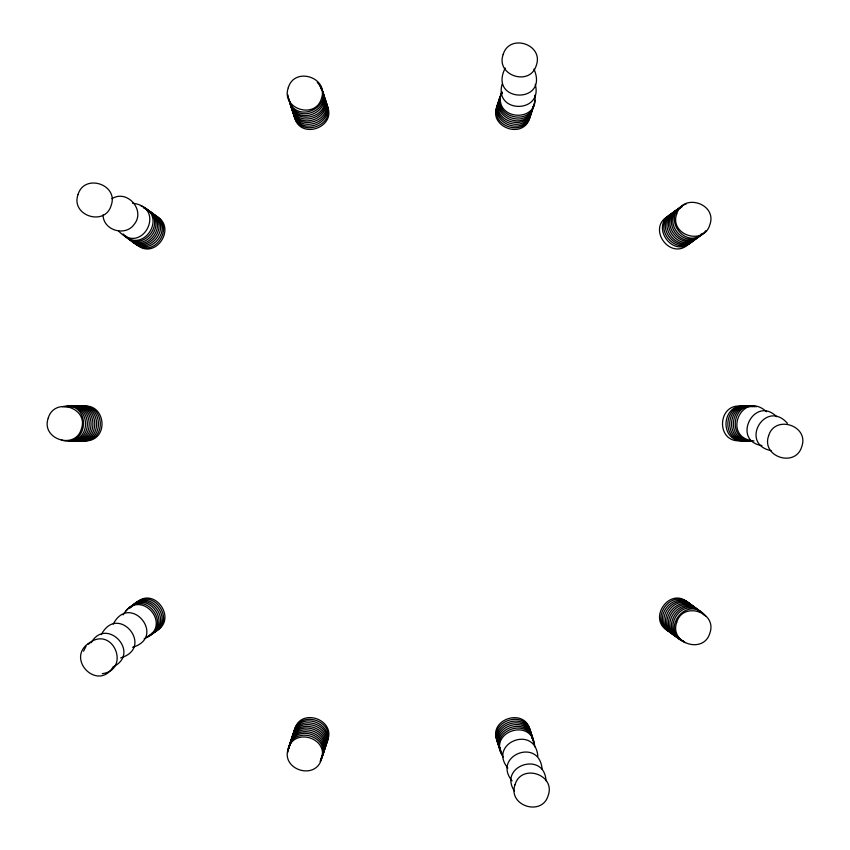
<?xml version="1.0" encoding="UTF-8"?>
<svg xmlns="http://www.w3.org/2000/svg" width="850" height="850" viewBox="0 0 850 850"><rect width="100%" height="100%" fill="white"/><g stroke="black" fill="none" stroke-linecap="round" stroke-linejoin="round"><path stroke-width="1.27" d="M288.044 752.048C289.085 722.404 335.293 735.898 320.078 761.324M288.957 748.138C292.559 720.386 335.463 735.803 320.652 759.571M289.181 748.531C290.562 718.08 337.524 733.338 320.726 758.784M289.924 745.705C292.209 716.964 336.834 731.468 321.789 756.054M290.668 742.868C294.27 715.116 337.174 730.532 322.362 754.301M290.902 743.261C292.272 712.81 339.235 728.067 322.437 753.514M291.635 740.424C293.93 711.694 338.544 726.197 323.51 750.784M292.209 738.671C294.493 709.941 339.118 724.434 324.073 749.031M293.123 734.761C298.541 707.349 340.127 725.263 324.147 748.244M293.356 735.154C295.641 706.424 340.255 720.928 325.221 745.514M294.047 732.445C297.659 704.703 340.553 720.109 325.752 743.878M502.074 84.331C493.967 113.719 543.341 113.719 535.234 84.331M501.245 93.118C493.085 120.764 539.771 123.611 534.756 95.274M530.4 114.591C526.788 142.343 483.894 126.926 498.695 103.158M531.101 111.881C528.806 140.611 484.192 126.119 499.226 101.532M531.324 112.285C525.906 139.687 484.319 121.773 500.299 98.802M532.068 109.448C528.466 137.201 485.562 121.784 500.374 98.016M532.812 106.611C530.814 134.544 487.05 121.794 500.448 97.229M533.035 107.015C527.616 134.417 486.041 116.503 502.01 93.532M533.779 104.178C530.177 131.92 487.273 116.514 502.084 92.746M534.692 100.268C533.917 129.072 488.633 117.364 502.159 91.959M83.544 651.196L86.02 646.329M91.237 642.632C106.579 616.207 141.015 652.874 113.666 666.528M101.32 634.621C118.129 602.554 155.263 647.572 120.647 657.9M113.262 624.038C130.071 591.972 167.195 636.99 132.579 647.317M123.144 614.89C139.549 585.99 174.781 625.696 144.128 638.796M113.209 666.74C97.941 692.452 64.313 658.166 89.877 642.472C113.645 626.174 130.783 669.683 102.287 673.678M505.229 68.043C487.581 103.02 549.621 104.762 533.938 69.009M126.129 610.884C145.137 587.053 174.165 627.003 145.626 637.713M129.168 608.26C149.143 587.541 174.282 626.981 147.114 636.629M129.891 607.941C148.623 586.043 176.205 623.996 149.589 635.046M130.613 607.622C148.888 584.258 178.341 622.327 151.077 633.962M132.876 605.763C152.363 583.44 179.467 623.22 151.597 633.367M134.268 604.764C153.754 582.431 180.859 622.211 152.989 632.368M690.954 241.506C671.936 265.338 642.919 225.399 671.457 214.678M693.069 240.189C673.582 262.512 646.478 222.742 674.337 212.585M695.332 238.329C677.057 261.694 647.604 223.624 674.868 211.99M696.83 237.246C678.555 260.61 649.102 222.541 676.356 210.906M696.777 237.702C677.546 258.028 651.907 220.341 677.854 209.822M699.04 235.843C679.554 258.177 652.449 218.397 680.319 208.239M701.314 233.984C683.039 257.348 653.586 219.279 680.839 207.655M701.261 234.441C682.029 254.777 656.391 217.09 682.338 206.561M702.759 233.357C684.909 252.779 658.654 218.917 681.891 206.465M705.798 230.732C686.779 254.564 657.751 214.614 686.301 203.894M111.998 198.698C127.086 189.04 145.573 210.109 134.417 224.039C125.747 237.044 103.158 230.562 103.041 214.869M87.869 644.321L89.813 643.333M62.475 406.767C91.364 400.159 89.919 448.269 61.402 440.109M64.324 406.767C89.069 400.329 94.191 440.789 68.637 440.959M66.172 406.767C90.918 400.329 96.039 440.789 70.486 440.959M68.021 406.767C92.767 400.329 97.877 440.789 72.335 440.959M69.87 406.767C94.605 400.329 99.726 440.789 74.184 440.959M71.719 406.767C96.454 400.329 101.575 440.789 76.032 440.959M73.567 406.767C98.302 400.329 103.424 440.789 77.871 440.959M75.416 406.767C100.151 400.329 105.272 440.789 79.719 440.959M77.254 406.767C102 400.329 107.121 440.789 81.568 440.959M79.103 406.767C103.849 400.329 108.97 440.789 83.417 440.959M80.824 406.767C105.559 400.329 110.681 440.789 85.127 440.959M741.476 440.619C714.553 444.093 717.283 400.063 743.622 406.767M132.632 203.246C167.535 207.102 142.163 256.902 118.522 230.924M756.426 406.767C731.691 400.329 726.569 440.789 752.112 440.959M754.577 406.767C729.842 400.329 724.721 440.789 750.274 440.959M752.728 406.767C727.993 400.329 722.872 440.789 748.425 440.959M750.879 406.767C726.144 400.329 721.023 440.789 746.576 440.959M749.041 406.767C724.296 400.329 719.174 440.789 744.727 440.959M747.192 406.767C722.447 400.329 717.326 440.789 742.879 440.959M753.961 440.959C720.758 437.962 741.997 389.321 766.53 411.729M761.982 445.623C730.904 440.714 754.46 394.485 776.698 416.744M771.162 450.67C738.618 443.998 765.489 398.225 787.429 423.332M141.143 206.072C168.3 215.719 143.172 255.159 123.186 234.441M143.607 207.655C170.861 219.279 141.408 257.348 123.144 233.984M144.128 208.239C171.998 218.397 144.893 258.177 125.407 235.843M146.593 209.822C172.55 220.341 146.901 258.028 127.67 237.702M147.114 210.417C175.663 221.127 146.636 261.077 127.627 237.246M149.589 211.99C176.843 223.624 147.39 261.694 129.115 238.329M153.021 214.072C176.853 227.077 148.75 261.099 131.389 240.189M152.575 214.168C177.82 224.219 154.158 261.46 134.417 242.813M152.989 214.678C180.147 224.326 155.019 263.766 135.033 243.058M700.442 611.373C680.393 596.796 660.248 630.859 682.858 641.07M671.457 632.368C643.588 622.211 670.692 582.431 690.179 604.764M672.849 633.367C644.98 623.22 672.084 583.44 691.571 605.763M673.37 633.962C646.117 622.327 675.569 584.258 693.834 607.622M674.868 635.046C648.242 623.996 675.824 586.043 694.556 607.941M677.333 636.629C650.165 626.981 675.304 587.541 695.279 608.26M678.821 637.713C650.282 627.003 679.309 587.053 698.317 610.884M679.352 638.308C653.395 627.778 679.044 590.102 698.275 610.428M680.839 639.391C654.224 628.341 681.796 590.389 700.538 612.287M683.304 640.974C656.147 631.327 681.275 591.887 701.261 612.595M685.323 642.653C658.07 631.019 687.523 592.949 705.798 616.314M317.273 82.429C339.681 106.962 291.04 128.201 288.044 94.998M702.759 613.689L704.299 615.23M507.854 768.113C487.401 743.112 535.202 724.019 537.848 756.319M512.093 780.895C491.64 755.894 539.442 736.791 542.087 769.101M320.152 86.498C336.462 110.266 292.942 127.404 288.957 98.908M320.726 88.262C336.696 111.233 295.12 129.147 289.701 101.745M322.788 92.937C334.411 117.459 291.688 128.467 289.924 101.341M322.362 92.746C337.174 116.514 294.27 131.92 290.668 104.178M322.437 93.532C338.417 116.503 296.831 134.417 291.412 107.015M323.51 96.262C338.544 120.849 293.93 135.341 291.635 106.611M324.073 98.016C338.884 121.784 295.991 137.201 292.379 109.448M324.147 98.802C340.127 121.773 298.541 139.687 293.123 112.285M325.221 101.532C340.255 126.119 295.641 140.611 293.356 111.881M325.752 103.158C340.553 126.926 297.659 142.343 294.047 114.591M498.695 743.878C483.661 719.291 528.286 704.799 530.57 733.529M499.226 745.514C484.192 720.928 528.806 706.424 531.101 735.154M500.299 748.244C483.501 722.798 530.464 707.529 531.834 737.991M500.374 749.031C485.329 724.434 529.954 709.941 532.238 738.671M500.947 750.784C485.902 726.197 530.528 711.694 532.812 740.424M502.01 753.514C485.212 728.067 532.174 712.81 533.556 743.261M502.584 755.268C486.009 730.671 531.314 714.425 533.949 743.941M503.147 757.031C486.359 731.574 533.322 716.316 534.692 746.778M514.462 791.127C497.675 765.68 544.638 750.423 546.008 780.874M78.03 194.607C70.412 215.645 104.996 226.876 111.191 205.381C118.809 184.354 84.224 173.113 78.03 194.607M48.227 418.136C40.609 439.163 75.193 450.404 81.387 428.91C89.006 407.873 54.421 396.642 48.227 418.136M288.288 87.72C280.67 108.757 315.254 119.988 321.449 98.494C329.067 77.467 294.483 66.226 288.288 87.72M288.288 748.542C280.67 769.579 315.254 780.81 321.449 759.316C329.067 738.289 294.483 727.058 288.288 748.542M503.147 54.549C495.539 75.576 530.113 86.817 536.318 65.322C543.936 44.296 509.352 33.054 503.147 54.549M515.047 784.678C507.429 805.704 542.013 816.946 548.207 795.451C555.826 774.424 521.241 763.183 515.047 784.678M676.706 213.924C669.088 234.961 703.673 246.192 709.867 224.708C717.485 203.671 682.911 192.44 676.706 213.924M676.706 622.338C669.088 643.365 703.673 654.606 709.867 633.112C717.485 612.085 682.911 600.844 676.706 622.338M768.612 435.816C760.994 456.843 795.579 468.084 801.773 446.59C809.391 425.563 774.807 414.322 768.612 435.816"/></g></svg>
